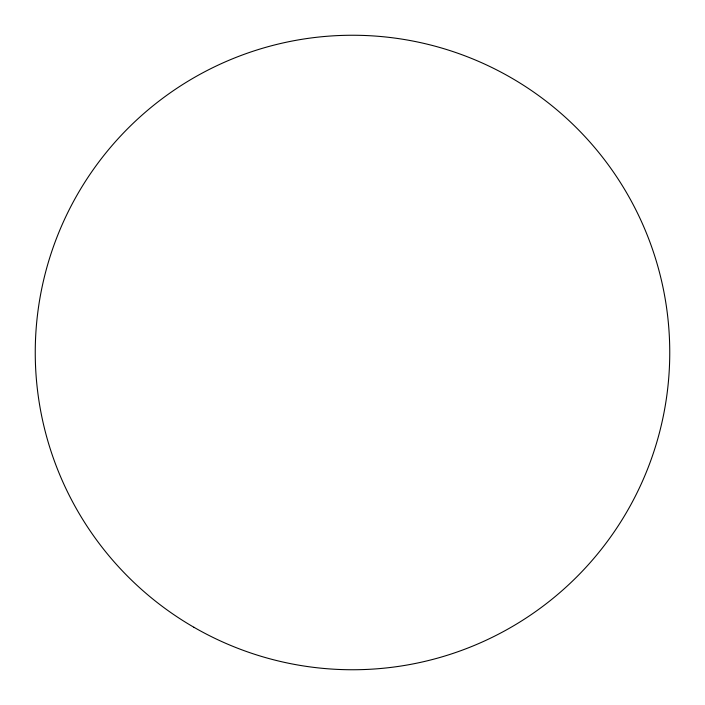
<?xml version="1.0" encoding="UTF-8"?>
<svg xmlns="http://www.w3.org/2000/svg" width="705" height="705" viewBox="0 0 705 705"><rect width="100%" height="100%" fill="white"/><g stroke="black" fill="none" stroke-linecap="round" stroke-linejoin="round"><path stroke-width="1.06" d="M193.875 627.247A317.25 317.25 0 0 0 669.75 352.5A317.25 317.25 0 0 0 193.875 77.753A317.25 317.25 0 0 0 193.875 627.247"/></g></svg>
